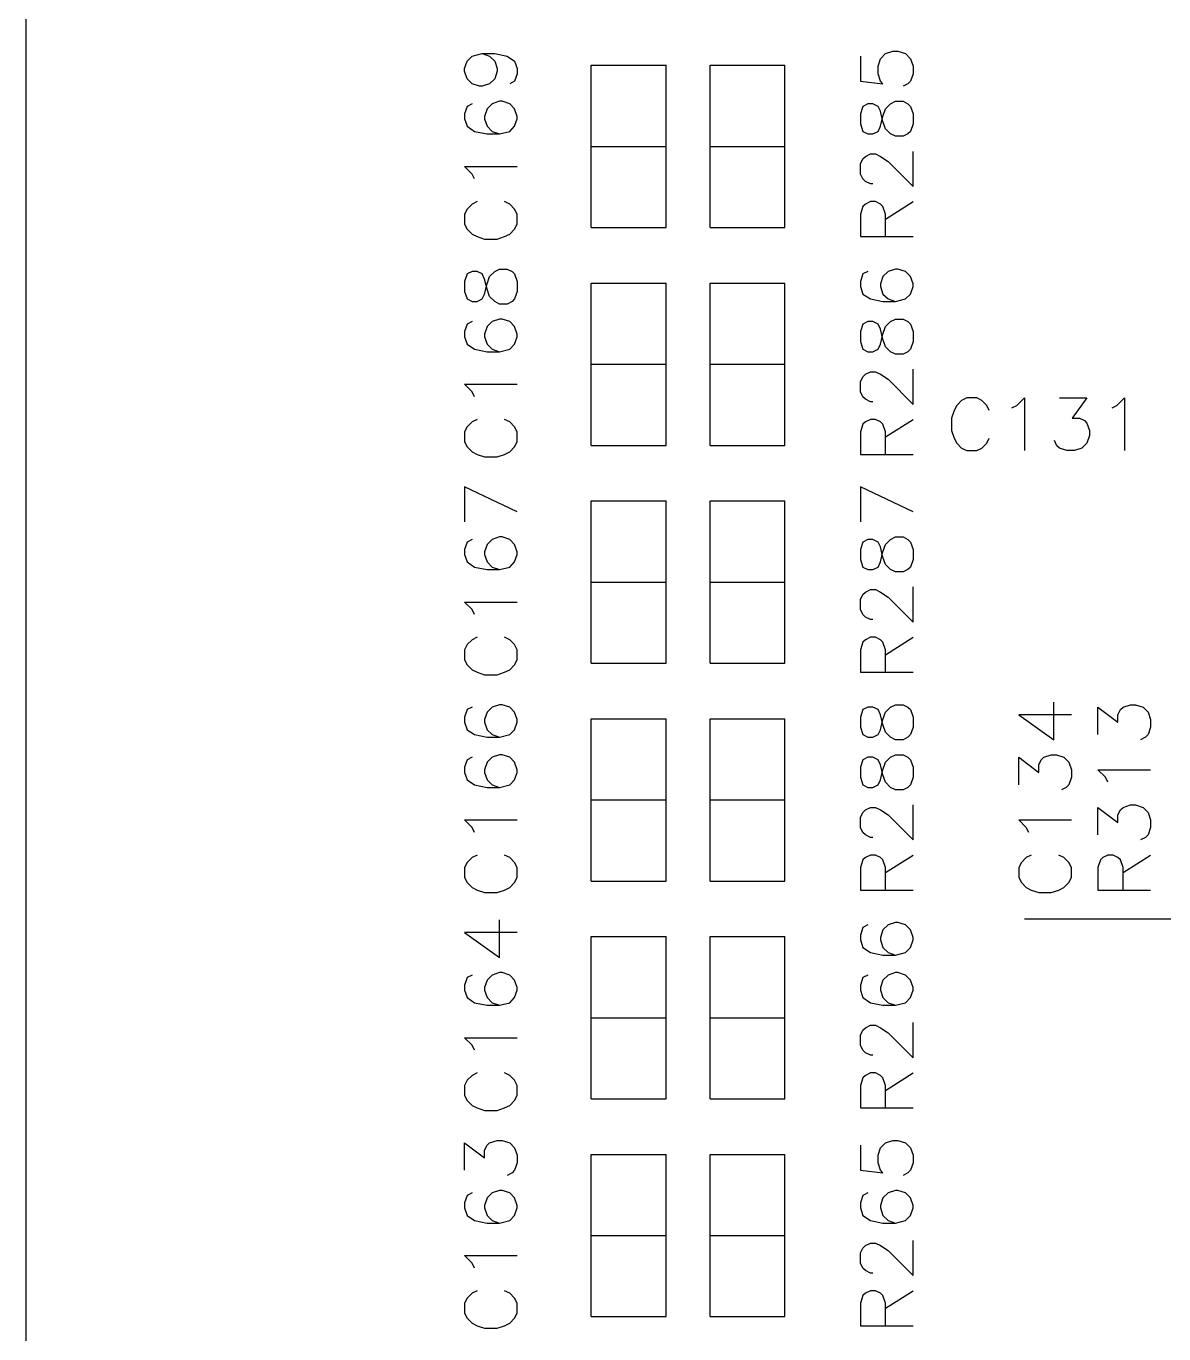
# Model space of a CAD drawing. Extents: x 295 to 953, y 10 to 290.
# Drawn here: x 522.48 to 562.63, y 102.27 to 148.4 of the extents above; entities that cross this region are included whole.
import ezdxf

# ---------------------------------------------------------------- set-up
doc = ezdxf.new("R2010")
doc.units = 0
doc.header["$LTSCALE"] = 5
doc.header["$MEASUREMENT"] = 0
doc.layers.add('DV-DPO-A6_BSK', color=2, linetype='CONTINUOUS')

msp = doc.modelspace()

# ---------------------------------------------------------------- linework, layer by layer
at = {"layer": 'DV-DPO-A6_BSK', "color": 7}
for p, q in [((522.478, 75.599), (522.478, 271.397)), ((537.951, 146.902), (538.04, 147.165)), ((538.04, 147.165), (538.213, 147.344)), ((538.213, 147.344), (538.571, 147.433)), ((538.571, 147.433), (538.834, 147.344)), ((538.571, 147.433), (539.012, 147.433)), ((538.834, 147.344), (539.012, 147.165)), ((539.012, 147.433), (539.454, 147.344)), ((539.012, 147.165), (539.096, 146.902)), ((539.454, 147.344), (539.717, 147.165)), ((539.717, 147.165), (539.806, 146.902)), ((551.921, 147.344), (551.921, 146.461)), ((552.541, 146.992), (552.625, 147.254)), ((552.625, 147.254), (552.804, 147.433)), ((552.804, 147.433), (553.066, 147.517)), ((553.066, 147.517), (553.245, 147.517)), ((553.245, 147.517), (553.513, 147.433)), ((553.513, 147.433), (553.687, 147.254)), ((553.687, 147.254), (553.776, 146.992)), ((537.951, 146.813), (537.951, 146.902)), ((538.04, 146.545), (537.951, 146.813)), ((539.096, 146.813), (539.012, 146.545)), ((539.096, 146.902), (539.096, 146.813)), ((539.806, 146.723), (539.717, 146.461)), ((539.806, 146.902), (539.806, 146.723)), ((542.421, 141.298), (542.421, 147.02)), ((542.421, 147.02), (545.064, 147.02)), ((545.064, 141.298), (545.064, 147.02)), ((546.612, 141.298), (546.612, 147.02)), ((546.612, 147.02), (549.255, 147.02)), ((549.255, 141.298), (549.255, 147.02)), ((552.541, 146.723), (552.541, 146.992)), ((552.625, 146.461), (552.541, 146.723)), ((553.776, 146.723), (553.687, 146.461)), ((553.776, 146.992), (553.776, 146.723)), ((538.213, 146.371), (538.04, 146.545)), ((538.482, 146.282), (538.213, 146.371)), ((538.571, 146.282), (538.482, 146.282)), ((538.834, 146.371), (538.571, 146.282)), ((539.012, 146.545), (538.834, 146.371)), ((539.717, 146.461), (539.543, 146.371)), ((551.921, 146.461), (552.714, 146.371)), ((552.714, 146.371), (552.625, 146.461)), ((553.597, 146.371), (553.424, 146.282)), ((553.687, 146.461), (553.597, 146.371)), ((538.04, 145.572), (537.951, 145.31)), ((537.951, 145.31), (537.951, 145.131)), ((538.213, 145.662), (538.04, 145.572)), ((538.744, 145.489), (538.655, 145.22)), ((538.923, 145.662), (538.744, 145.489)), ((539.186, 145.751), (538.923, 145.662)), ((539.275, 145.751), (539.186, 145.751)), ((539.543, 145.662), (539.275, 145.751)), ((539.717, 145.489), (539.543, 145.662)), ((539.806, 145.22), (539.717, 145.489)), ((552.01, 145.572), (551.921, 145.31)), ((551.921, 145.31), (551.921, 144.958)), ((552.183, 145.662), (552.01, 145.572)), ((552.362, 145.662), (552.183, 145.662)), ((552.541, 145.572), (552.362, 145.662)), ((552.625, 145.399), (552.541, 145.572)), ((552.714, 145.042), (552.625, 145.399)), ((552.714, 145.22), (552.804, 145.489)), ((552.804, 145.489), (552.982, 145.662)), ((552.982, 145.662), (553.156, 145.751)), ((553.156, 145.751), (553.424, 145.751)), ((553.424, 145.751), (553.597, 145.662)), ((553.597, 145.662), (553.687, 145.572)), ((553.687, 145.572), (553.776, 145.31)), ((553.776, 145.31), (553.776, 144.958)), ((537.951, 145.131), (538.04, 144.868)), ((538.04, 144.868), (538.303, 144.689)), ((538.655, 145.22), (538.655, 145.131)), ((538.655, 145.131), (538.744, 144.868)), ((538.744, 144.868), (538.923, 144.689)), ((539.543, 144.689), (539.717, 144.868)), ((539.717, 144.868), (539.806, 145.131)), ((539.806, 145.131), (539.806, 145.22)), ((551.921, 144.958), (552.01, 144.689)), ((552.541, 144.689), (552.625, 144.868)), ((552.625, 144.868), (552.714, 145.22)), ((552.804, 144.779), (552.714, 145.042)), ((553.776, 144.958), (553.687, 144.689)), ((538.303, 144.689), (538.744, 144.6)), ((538.744, 144.6), (539.186, 144.6)), ((538.923, 144.689), (539.186, 144.6)), ((539.186, 144.6), (539.543, 144.689)), ((552.01, 144.689), (552.183, 144.6)), ((552.183, 144.6), (552.362, 144.6)), ((552.362, 144.6), (552.541, 144.689)), ((552.982, 144.6), (552.804, 144.779)), ((553.156, 144.516), (552.982, 144.6)), ((553.424, 144.516), (553.156, 144.516)), ((553.597, 144.6), (553.424, 144.516)), ((553.687, 144.689), (553.597, 144.6)), ((542.421, 144.159), (545.064, 144.159)), ((546.612, 144.159), (549.255, 144.159)), ((553.776, 142.745), (553.776, 143.985)), ((551.921, 143.544), (552.01, 143.717)), ((551.921, 143.186), (551.921, 143.544)), ((552.01, 143.717), (552.094, 143.807)), ((552.094, 143.807), (552.273, 143.896)), ((552.273, 143.896), (552.452, 143.896)), ((552.452, 143.896), (552.625, 143.807)), ((552.625, 143.807), (552.893, 143.628)), ((552.893, 143.628), (553.776, 142.745)), ((538.213, 143.186), (537.951, 143.455)), ((537.951, 143.455), (539.806, 143.455)), ((538.303, 143.013), (538.213, 143.186)), ((552.01, 143.013), (551.921, 143.186)), ((552.094, 142.924), (552.01, 143.013)), ((552.273, 142.834), (552.094, 142.924)), ((552.362, 142.834), (552.273, 142.834)), ((538.213, 142.125), (538.04, 141.951)), ((538.392, 142.214), (538.213, 142.125)), ((539.543, 142.125), (539.364, 142.214)), ((539.717, 141.951), (539.543, 142.125)), ((552.094, 142.125), (552.01, 142.041)), ((552.273, 142.214), (552.094, 142.125)), ((552.452, 142.214), (552.273, 142.214)), ((552.625, 142.125), (552.452, 142.214)), ((552.714, 142.041), (552.625, 142.125)), ((552.804, 141.594), (553.776, 142.214)), ((538.04, 141.951), (537.951, 141.773)), ((537.951, 141.773), (537.951, 141.42)), ((539.806, 141.773), (539.717, 141.951)), ((539.806, 141.42), (539.806, 141.773)), ((552.01, 142.041), (551.921, 141.773)), ((551.921, 141.773), (551.921, 140.979)), ((552.804, 141.773), (552.714, 142.041)), ((552.804, 140.979), (552.804, 141.773)), ((537.951, 141.42), (538.04, 141.242)), ((538.04, 141.242), (538.213, 141.068)), ((539.543, 141.068), (539.717, 141.242)), ((539.717, 141.242), (539.806, 141.42)), ((542.421, 141.298), (545.064, 141.298)), ((546.612, 141.298), (549.255, 141.298)), ((538.213, 141.068), (538.392, 140.979)), ((538.392, 140.979), (538.655, 140.89)), ((538.655, 140.89), (539.096, 140.89)), ((539.096, 140.89), (539.364, 140.979)), ((539.364, 140.979), (539.543, 141.068)), ((551.921, 140.979), (553.776, 140.979)), ((539.012, 139.75), (539.186, 139.833)), ((539.186, 139.833), (539.454, 139.833)), ((539.454, 139.833), (539.627, 139.75)), ((553.156, 139.833), (552.893, 139.75)), ((553.245, 139.833), (553.156, 139.833)), ((553.513, 139.75), (553.245, 139.833)), ((538.04, 139.66), (537.951, 139.392)), ((537.951, 139.392), (537.951, 139.04)), ((538.213, 139.75), (538.04, 139.66)), ((538.392, 139.75), (538.213, 139.75)), ((538.571, 139.66), (538.392, 139.75)), ((538.655, 139.481), (538.571, 139.66)), ((538.744, 139.129), (538.655, 139.481)), ((538.655, 138.951), (538.744, 139.308)), ((538.744, 139.308), (538.834, 139.571)), ((538.834, 139.571), (539.012, 139.75)), ((539.627, 139.75), (539.717, 139.66)), ((539.717, 139.66), (539.806, 139.392)), ((539.806, 139.392), (539.806, 139.04)), ((542.421, 133.614), (542.421, 139.336)), ((542.421, 139.336), (545.064, 139.336)), ((545.064, 133.614), (545.064, 139.336)), ((546.612, 133.614), (546.612, 139.336)), ((546.612, 139.336), (549.255, 139.336)), ((549.255, 133.614), (549.255, 139.336)), ((552.01, 139.66), (551.921, 139.392)), ((551.921, 139.392), (551.921, 139.219)), ((552.183, 139.75), (552.01, 139.66)), ((552.714, 139.571), (552.625, 139.308)), ((552.625, 139.308), (552.625, 139.219)), ((552.893, 139.75), (552.714, 139.571)), ((553.687, 139.571), (553.513, 139.75)), ((553.776, 139.308), (553.687, 139.571)), ((553.776, 139.219), (553.776, 139.308)), ((537.951, 139.04), (538.04, 138.777)), ((538.571, 138.777), (538.655, 138.951)), ((538.834, 138.861), (538.744, 139.129)), ((539.012, 138.688), (538.834, 138.861)), ((539.806, 139.04), (539.717, 138.777)), ((551.921, 139.219), (552.01, 138.951)), ((552.01, 138.951), (552.273, 138.777)), ((552.625, 139.219), (552.714, 138.951)), ((552.714, 138.951), (552.893, 138.777)), ((553.513, 138.777), (553.687, 138.951)), ((553.687, 138.951), (553.776, 139.219)), ((538.04, 138.777), (538.213, 138.688)), ((538.213, 138.688), (538.392, 138.688)), ((538.392, 138.688), (538.571, 138.777)), ((539.186, 138.599), (539.012, 138.688)), ((539.454, 138.599), (539.186, 138.599)), ((539.627, 138.688), (539.454, 138.599)), ((539.717, 138.777), (539.627, 138.688)), ((552.273, 138.777), (552.714, 138.688)), ((552.714, 138.688), (553.156, 138.688)), ((552.893, 138.777), (553.156, 138.688)), ((553.156, 138.688), (553.513, 138.777)), ((538.213, 137.978), (538.04, 137.889)), ((538.923, 137.978), (538.744, 137.805)), ((539.186, 138.068), (538.923, 137.978)), ((539.275, 138.068), (539.186, 138.068)), ((539.543, 137.978), (539.275, 138.068)), ((539.717, 137.805), (539.543, 137.978)), ((552.183, 137.978), (552.01, 137.889)), ((552.362, 137.978), (552.183, 137.978)), ((552.541, 137.889), (552.362, 137.978)), ((552.804, 137.805), (552.982, 137.978)), ((552.982, 137.978), (553.156, 138.068)), ((553.156, 138.068), (553.424, 138.068)), ((553.424, 138.068), (553.597, 137.978)), ((553.597, 137.978), (553.687, 137.889)), ((538.04, 137.889), (537.951, 137.626)), ((537.951, 137.626), (537.951, 137.447)), ((538.744, 137.805), (538.655, 137.537)), ((538.655, 137.537), (538.655, 137.447)), ((539.806, 137.537), (539.717, 137.805)), ((539.806, 137.447), (539.806, 137.537)), ((552.01, 137.889), (551.921, 137.626)), ((551.921, 137.626), (551.921, 137.274)), ((552.625, 137.716), (552.541, 137.889)), ((552.714, 137.358), (552.625, 137.716)), ((552.625, 137.185), (552.714, 137.537)), ((552.714, 137.537), (552.804, 137.805)), ((553.687, 137.889), (553.776, 137.626)), ((553.776, 137.626), (553.776, 137.274)), ((537.951, 137.447), (538.04, 137.185)), ((538.04, 137.185), (538.303, 137.006)), ((538.303, 137.006), (538.744, 136.917)), ((538.655, 137.447), (538.744, 137.185)), ((538.744, 137.185), (538.923, 137.006)), ((538.923, 137.006), (539.186, 136.917)), ((539.186, 136.917), (539.543, 137.006)), ((539.543, 137.006), (539.717, 137.185)), ((539.717, 137.185), (539.806, 137.447)), ((551.921, 137.274), (552.01, 137.006)), ((552.01, 137.006), (552.183, 136.917)), ((552.362, 136.917), (552.541, 137.006)), ((552.541, 137.006), (552.625, 137.185)), ((552.804, 137.095), (552.714, 137.358)), ((552.982, 136.917), (552.804, 137.095)), ((553.687, 137.006), (553.597, 136.917)), ((553.776, 137.274), (553.687, 137.006)), ((538.744, 136.917), (539.186, 136.917)), ((552.183, 136.917), (552.362, 136.917)), ((553.156, 136.833), (552.982, 136.917)), ((553.424, 136.833), (553.156, 136.833)), ((553.597, 136.917), (553.424, 136.833)), ((542.421, 136.475), (545.064, 136.475)), ((546.612, 136.475), (549.255, 136.475)), ((552.01, 136.034), (552.094, 136.123)), ((552.094, 136.123), (552.273, 136.212)), ((552.273, 136.212), (552.452, 136.212)), ((552.452, 136.212), (552.625, 136.123)), ((552.625, 136.123), (552.893, 135.944)), ((553.776, 135.061), (553.776, 136.302)), ((538.213, 135.503), (537.951, 135.771)), ((537.951, 135.771), (539.806, 135.771)), ((551.921, 135.86), (552.01, 136.034)), ((551.921, 135.503), (551.921, 135.86)), ((552.893, 135.944), (553.776, 135.061)), ((538.303, 135.33), (538.213, 135.503)), ((552.01, 135.33), (551.921, 135.503)), ((552.094, 135.24), (552.01, 135.33)), ((552.273, 135.151), (552.094, 135.24)), ((555.491, 135.195), (555.318, 135.022)), ((555.67, 135.285), (555.491, 135.195)), ((556.022, 135.285), (555.67, 135.285)), ((556.201, 135.195), (556.022, 135.285)), ((556.38, 135.022), (556.201, 135.195)), ((557.436, 135.022), (557.704, 135.285)), ((557.704, 135.285), (557.704, 133.43)), ((558.939, 135.285), (559.912, 135.285)), ((559.912, 135.285), (559.386, 134.575)), ((560.973, 135.022), (561.242, 135.285)), ((561.242, 135.285), (561.242, 133.43)), ((552.362, 135.151), (552.273, 135.151)), ((555.229, 134.843), (555.139, 134.575)), ((555.318, 135.022), (555.229, 134.843)), ((556.464, 134.843), (556.38, 135.022)), ((557.263, 134.933), (557.436, 135.022)), ((560.8, 134.933), (560.973, 135.022)), ((538.04, 134.268), (537.951, 134.089)), ((538.213, 134.441), (538.04, 134.268)), ((538.392, 134.53), (538.213, 134.441)), ((539.543, 134.441), (539.364, 134.53)), ((539.717, 134.268), (539.543, 134.441)), ((539.806, 134.089), (539.717, 134.268)), ((552.01, 134.357), (551.921, 134.089)), ((552.094, 134.441), (552.01, 134.357)), ((552.273, 134.53), (552.094, 134.441)), ((552.452, 134.53), (552.273, 134.53)), ((552.625, 134.441), (552.452, 134.53)), ((552.714, 134.357), (552.625, 134.441)), ((552.804, 134.089), (552.714, 134.357)), ((552.804, 133.91), (553.776, 134.53)), ((555.139, 134.575), (555.139, 134.134)), ((559.386, 134.575), (559.649, 134.575)), ((559.649, 134.575), (559.828, 134.491)), ((559.828, 134.491), (559.912, 134.402)), ((559.912, 134.402), (560.001, 134.134)), ((537.951, 134.089), (537.951, 133.737)), ((539.806, 133.737), (539.806, 134.089)), ((551.921, 134.089), (551.921, 133.296)), ((552.804, 133.296), (552.804, 134.089)), ((555.139, 134.134), (555.229, 133.871)), ((555.229, 133.871), (555.318, 133.692)), ((556.38, 133.692), (556.464, 133.871)), ((558.855, 133.603), (558.766, 133.782)), ((560.001, 133.96), (559.912, 133.692)), ((560.001, 134.134), (560.001, 133.96)), ((537.951, 133.737), (538.04, 133.558)), ((538.04, 133.558), (538.213, 133.385)), ((538.213, 133.385), (538.392, 133.296)), ((539.364, 133.296), (539.543, 133.385)), ((539.543, 133.385), (539.717, 133.558)), ((539.717, 133.558), (539.806, 133.737)), ((542.421, 133.614), (545.064, 133.614)), ((546.612, 133.614), (549.255, 133.614)), ((555.318, 133.692), (555.491, 133.519)), ((555.491, 133.519), (555.67, 133.43)), ((555.67, 133.43), (556.022, 133.43)), ((556.022, 133.43), (556.201, 133.519)), ((556.201, 133.519), (556.38, 133.692)), ((558.939, 133.519), (558.855, 133.603)), ((559.207, 133.43), (558.939, 133.519)), ((559.47, 133.43), (559.207, 133.43)), ((559.738, 133.519), (559.47, 133.43)), ((559.912, 133.692), (559.738, 133.519)), ((538.392, 133.296), (538.655, 133.206)), ((538.655, 133.206), (539.096, 133.206)), ((539.096, 133.206), (539.364, 133.296)), ((551.921, 133.296), (553.776, 133.296)), ((539.806, 131.267), (537.951, 132.15)), ((537.951, 132.15), (537.951, 130.915)), ((553.776, 131.267), (551.921, 132.15)), ((551.921, 132.15), (551.921, 130.915)), ((542.421, 125.931), (542.421, 131.653)), ((542.421, 131.653), (545.064, 131.653)), ((545.064, 125.931), (545.064, 131.653)), ((546.612, 125.931), (546.612, 131.653)), ((546.612, 131.653), (549.255, 131.653)), ((549.255, 125.931), (549.255, 131.653)), ((538.04, 130.205), (537.951, 129.943)), ((538.213, 130.295), (538.04, 130.205)), ((538.744, 130.122), (538.655, 129.853)), ((538.923, 130.295), (538.744, 130.122)), ((539.186, 130.384), (538.923, 130.295)), ((539.275, 130.384), (539.186, 130.384)), ((539.543, 130.295), (539.275, 130.384)), ((539.717, 130.122), (539.543, 130.295)), ((539.806, 129.853), (539.717, 130.122)), ((552.01, 130.205), (551.921, 129.943)), ((552.183, 130.295), (552.01, 130.205)), ((552.362, 130.295), (552.183, 130.295)), ((552.541, 130.205), (552.362, 130.295)), ((552.625, 130.032), (552.541, 130.205)), ((552.714, 129.853), (552.804, 130.122)), ((552.804, 130.122), (552.982, 130.295)), ((552.982, 130.295), (553.156, 130.384)), ((553.156, 130.384), (553.424, 130.384)), ((553.424, 130.384), (553.597, 130.295)), ((553.597, 130.295), (553.687, 130.205)), ((553.687, 130.205), (553.776, 129.943)), ((537.951, 129.943), (537.951, 129.764)), ((537.951, 129.764), (538.04, 129.501)), ((538.655, 129.853), (538.655, 129.764)), ((538.655, 129.764), (538.744, 129.501)), ((539.717, 129.501), (539.806, 129.764)), ((539.806, 129.764), (539.806, 129.853)), ((551.921, 129.943), (551.921, 129.591)), ((552.714, 129.675), (552.625, 130.032)), ((552.625, 129.501), (552.714, 129.853)), ((552.804, 129.412), (552.714, 129.675)), ((553.776, 129.943), (553.776, 129.591)), ((538.04, 129.501), (538.303, 129.322)), ((538.303, 129.322), (538.744, 129.233)), ((538.744, 129.501), (538.923, 129.322)), ((538.744, 129.233), (539.186, 129.233)), ((538.923, 129.322), (539.186, 129.233)), ((539.186, 129.233), (539.543, 129.322)), ((539.543, 129.322), (539.717, 129.501)), ((551.921, 129.591), (552.01, 129.322)), ((552.01, 129.322), (552.183, 129.233)), ((552.183, 129.233), (552.362, 129.233)), ((552.362, 129.233), (552.541, 129.322)), ((552.541, 129.322), (552.625, 129.501)), ((552.982, 129.233), (552.804, 129.412)), ((553.156, 129.149), (552.982, 129.233)), ((553.597, 129.233), (553.424, 129.149)), ((553.687, 129.322), (553.597, 129.233)), ((553.776, 129.591), (553.687, 129.322)), ((542.421, 128.792), (545.064, 128.792)), ((546.612, 128.792), (549.255, 128.792)), ((553.424, 129.149), (553.156, 129.149)), ((551.921, 128.177), (552.01, 128.35)), ((552.01, 128.35), (552.094, 128.44)), ((552.094, 128.44), (552.273, 128.529)), ((552.273, 128.529), (552.452, 128.529)), ((552.452, 128.529), (552.625, 128.44)), ((552.625, 128.44), (552.893, 128.261)), ((552.893, 128.261), (553.776, 127.378)), ((553.776, 127.378), (553.776, 128.618)), ((538.213, 127.819), (537.951, 128.088)), ((537.951, 128.088), (539.806, 128.088)), ((538.303, 127.646), (538.213, 127.819)), ((551.921, 127.819), (551.921, 128.177)), ((552.01, 127.646), (551.921, 127.819)), ((552.094, 127.557), (552.01, 127.646)), ((552.273, 127.467), (552.094, 127.557)), ((552.362, 127.467), (552.273, 127.467)), ((538.04, 126.584), (537.951, 126.406)), ((537.951, 126.406), (537.951, 126.053)), ((538.213, 126.758), (538.04, 126.584)), ((538.392, 126.847), (538.213, 126.758)), ((539.543, 126.758), (539.364, 126.847)), ((539.717, 126.584), (539.543, 126.758)), ((539.806, 126.406), (539.717, 126.584)), ((539.806, 126.053), (539.806, 126.406)), ((552.01, 126.674), (551.921, 126.406)), ((551.921, 126.406), (551.921, 125.612)), ((552.094, 126.758), (552.01, 126.674)), ((552.273, 126.847), (552.094, 126.758)), ((552.452, 126.847), (552.273, 126.847)), ((552.625, 126.758), (552.452, 126.847)), ((552.714, 126.674), (552.625, 126.758)), ((552.804, 126.406), (552.714, 126.674)), ((552.804, 126.227), (553.776, 126.847)), ((552.804, 125.612), (552.804, 126.406)), ((537.951, 126.053), (538.04, 125.875)), ((539.717, 125.875), (539.806, 126.053)), ((542.421, 125.931), (545.064, 125.931)), ((546.612, 125.931), (549.255, 125.931)), ((538.04, 125.875), (538.213, 125.701)), ((538.213, 125.701), (538.392, 125.612)), ((538.392, 125.612), (538.655, 125.523)), ((538.655, 125.523), (539.096, 125.523)), ((539.096, 125.523), (539.364, 125.612)), ((539.364, 125.612), (539.543, 125.701)), ((539.543, 125.701), (539.717, 125.875)), ((551.921, 125.612), (553.776, 125.612)), ((558.744, 123.232), (558.744, 124.556)), ((538.04, 124.293), (537.951, 124.025)), ((538.213, 124.383), (538.04, 124.293)), ((538.744, 124.204), (538.655, 123.941)), ((538.923, 124.383), (538.744, 124.204)), ((539.186, 124.466), (538.923, 124.383)), ((539.275, 124.466), (539.186, 124.466)), ((539.543, 124.383), (539.275, 124.466)), ((539.717, 124.204), (539.543, 124.383)), ((539.806, 123.941), (539.717, 124.204)), ((552.01, 124.293), (551.921, 124.025)), ((552.183, 124.383), (552.01, 124.293)), ((552.362, 124.383), (552.183, 124.383)), ((552.541, 124.293), (552.362, 124.383)), ((552.625, 124.114), (552.541, 124.293)), ((552.714, 123.762), (552.625, 124.114)), ((552.714, 123.941), (552.804, 124.204)), ((552.804, 124.204), (552.982, 124.383)), ((552.982, 124.383), (553.156, 124.466)), ((553.156, 124.466), (553.424, 124.466)), ((553.424, 124.466), (553.597, 124.383)), ((553.597, 124.383), (553.687, 124.293)), ((553.687, 124.293), (553.776, 124.025)), ((559.364, 124.114), (557.509, 124.114)), ((557.509, 124.114), (558.744, 123.232)), ((560.303, 123.41), (560.303, 124.383)), ((560.303, 124.383), (561.007, 123.852)), ((561.007, 124.114), (561.096, 124.293)), ((561.007, 123.852), (561.007, 124.114)), ((561.096, 124.293), (561.186, 124.383)), ((561.186, 124.383), (561.448, 124.466)), ((561.448, 124.466), (561.627, 124.466)), ((561.627, 124.466), (561.895, 124.383)), ((561.895, 124.383), (562.069, 124.204)), ((562.069, 124.204), (562.158, 123.941)), ((537.951, 124.025), (537.951, 123.852)), ((537.951, 123.852), (538.04, 123.584)), ((538.655, 123.941), (538.655, 123.852)), ((538.655, 123.852), (538.744, 123.584)), ((539.717, 123.584), (539.806, 123.852)), ((539.806, 123.852), (539.806, 123.941)), ((542.421, 118.247), (542.421, 123.969)), ((542.421, 123.969), (545.064, 123.969)), ((545.064, 118.247), (545.064, 123.969)), ((546.612, 118.247), (546.612, 123.969)), ((546.612, 123.969), (549.255, 123.969)), ((549.255, 118.247), (549.255, 123.969)), ((551.921, 124.025), (551.921, 123.673)), ((551.921, 123.673), (552.01, 123.41)), ((552.625, 123.584), (552.714, 123.941)), ((552.804, 123.494), (552.714, 123.762)), ((553.776, 123.673), (553.687, 123.41)), ((553.776, 124.025), (553.776, 123.673)), ((562.158, 123.673), (562.069, 123.41)), ((562.158, 123.941), (562.158, 123.673)), ((538.04, 123.584), (538.303, 123.41)), ((538.303, 123.41), (538.744, 123.321)), ((538.744, 123.584), (538.923, 123.41)), ((538.744, 123.321), (539.186, 123.321)), ((538.923, 123.41), (539.186, 123.321)), ((539.186, 123.321), (539.543, 123.41)), ((539.543, 123.41), (539.717, 123.584)), ((552.01, 123.41), (552.183, 123.321)), ((552.183, 123.321), (552.362, 123.321)), ((552.362, 123.321), (552.541, 123.41)), ((552.541, 123.41), (552.625, 123.584)), ((552.982, 123.321), (552.804, 123.494)), ((553.156, 123.232), (552.982, 123.321)), ((553.424, 123.232), (553.156, 123.232)), ((553.597, 123.321), (553.424, 123.232)), ((553.687, 123.41), (553.597, 123.321)), ((561.979, 123.321), (561.806, 123.232)), ((562.069, 123.41), (561.979, 123.321)), ((539.186, 122.701), (538.923, 122.611)), ((539.275, 122.701), (539.186, 122.701)), ((539.543, 122.611), (539.275, 122.701)), ((552.982, 122.611), (553.156, 122.701)), ((553.156, 122.701), (553.424, 122.701)), ((553.424, 122.701), (553.597, 122.611)), ((558.392, 122.611), (558.654, 122.701)), ((558.654, 122.701), (558.833, 122.701)), ((558.833, 122.701), (559.101, 122.611)), ((538.04, 122.522), (537.951, 122.259)), ((537.951, 122.259), (537.951, 122.08)), ((538.213, 122.611), (538.04, 122.522)), ((538.744, 122.438), (538.655, 122.17)), ((538.923, 122.611), (538.744, 122.438)), ((539.717, 122.438), (539.543, 122.611)), ((539.806, 122.17), (539.717, 122.438)), ((552.01, 122.522), (551.921, 122.259)), ((551.921, 122.259), (551.921, 121.907)), ((552.183, 122.611), (552.01, 122.522)), ((552.362, 122.611), (552.183, 122.611)), ((552.541, 122.522), (552.362, 122.611)), ((552.625, 122.349), (552.541, 122.522)), ((552.714, 121.991), (552.625, 122.349)), ((552.714, 122.17), (552.804, 122.438)), ((552.804, 122.438), (552.982, 122.611)), ((553.597, 122.611), (553.687, 122.522)), ((553.687, 122.522), (553.776, 122.259)), ((553.776, 122.259), (553.776, 121.907)), ((557.509, 121.639), (557.509, 122.611)), ((557.509, 122.611), (558.213, 122.08)), ((558.213, 122.349), (558.302, 122.522)), ((558.213, 122.08), (558.213, 122.349)), ((558.302, 122.522), (558.392, 122.611)), ((559.101, 122.611), (559.275, 122.438)), ((559.275, 122.438), (559.364, 122.17)), ((537.951, 122.08), (538.04, 121.818)), ((538.04, 121.818), (538.303, 121.639)), ((538.655, 122.17), (538.655, 122.08)), ((538.655, 122.08), (538.744, 121.818)), ((538.744, 121.818), (538.923, 121.639)), ((539.543, 121.639), (539.717, 121.818)), ((539.717, 121.818), (539.806, 122.08)), ((539.806, 122.08), (539.806, 122.17)), ((551.921, 121.907), (552.01, 121.639)), ((552.541, 121.639), (552.625, 121.818)), ((552.625, 121.818), (552.714, 122.17)), ((552.804, 121.728), (552.714, 121.991)), ((553.776, 121.907), (553.687, 121.639)), ((559.364, 121.907), (559.275, 121.639)), ((559.364, 122.17), (559.364, 121.907)), ((560.565, 121.907), (560.303, 122.17)), ((560.303, 122.17), (562.158, 122.17)), ((560.655, 121.728), (560.565, 121.907)), ((538.303, 121.639), (538.744, 121.55)), ((538.744, 121.55), (539.186, 121.55)), ((538.923, 121.639), (539.186, 121.55)), ((539.186, 121.55), (539.543, 121.639)), ((552.01, 121.639), (552.183, 121.55)), ((552.183, 121.55), (552.362, 121.55)), ((552.362, 121.55), (552.541, 121.639)), ((552.982, 121.55), (552.804, 121.728)), ((553.156, 121.466), (552.982, 121.55)), ((553.424, 121.466), (553.156, 121.466)), ((553.597, 121.55), (553.424, 121.466)), ((553.687, 121.639), (553.597, 121.55)), ((559.185, 121.55), (559.012, 121.466)), ((559.275, 121.639), (559.185, 121.55)), ((542.421, 121.108), (545.064, 121.108)), ((546.612, 121.108), (549.255, 121.108)), ((553.776, 119.694), (553.776, 120.935)), ((561.186, 120.845), (561.448, 120.935)), ((561.448, 120.935), (561.627, 120.935)), ((561.627, 120.935), (561.895, 120.845)), ((538.213, 120.136), (537.951, 120.404)), ((537.951, 120.404), (539.806, 120.404)), ((551.921, 120.493), (552.01, 120.667)), ((551.921, 120.136), (551.921, 120.493)), ((552.01, 120.667), (552.094, 120.756)), ((552.094, 120.756), (552.273, 120.845)), ((552.273, 120.845), (552.452, 120.845)), ((552.452, 120.845), (552.625, 120.756)), ((552.625, 120.756), (552.893, 120.577)), ((552.893, 120.577), (553.776, 119.694)), ((557.771, 120.136), (557.509, 120.404)), ((557.509, 120.404), (559.364, 120.404)), ((560.303, 119.873), (560.303, 120.845)), ((560.303, 120.845), (561.007, 120.315)), ((561.007, 120.577), (561.096, 120.756)), ((561.007, 120.315), (561.007, 120.577)), ((561.096, 120.756), (561.186, 120.845)), ((561.895, 120.845), (562.069, 120.667)), ((562.069, 120.667), (562.158, 120.404)), ((562.158, 120.404), (562.158, 120.136)), ((538.303, 119.963), (538.213, 120.136)), ((552.01, 119.963), (551.921, 120.136)), ((552.094, 119.873), (552.01, 119.963)), ((557.861, 119.963), (557.771, 120.136)), ((562.158, 120.136), (562.069, 119.873)), ((552.273, 119.784), (552.094, 119.873)), ((552.362, 119.784), (552.273, 119.784)), ((561.979, 119.784), (561.806, 119.694)), ((562.069, 119.873), (561.979, 119.784)), ((538.213, 119.074), (538.04, 118.901)), ((538.392, 119.163), (538.213, 119.074)), ((539.543, 119.074), (539.364, 119.163)), ((539.717, 118.901), (539.543, 119.074)), ((552.094, 119.074), (552.01, 118.99)), ((552.273, 119.163), (552.094, 119.074)), ((552.452, 119.163), (552.273, 119.163)), ((552.625, 119.074), (552.452, 119.163)), ((552.714, 118.99), (552.625, 119.074)), ((552.804, 118.543), (553.776, 119.163)), ((557.771, 119.074), (557.598, 118.901)), ((557.95, 119.163), (557.771, 119.074)), ((559.101, 119.074), (558.922, 119.163)), ((559.275, 118.901), (559.101, 119.074)), ((560.476, 119.074), (560.392, 118.99)), ((560.655, 119.163), (560.476, 119.074)), ((560.834, 119.163), (560.655, 119.163)), ((561.007, 119.074), (560.834, 119.163)), ((561.096, 118.99), (561.007, 119.074)), ((561.186, 118.543), (562.158, 119.163)), ((538.04, 118.901), (537.951, 118.722)), ((537.951, 118.722), (537.951, 118.37)), ((539.806, 118.722), (539.717, 118.901)), ((539.806, 118.37), (539.806, 118.722)), ((552.01, 118.99), (551.921, 118.722)), ((551.921, 118.722), (551.921, 117.929)), ((552.804, 118.722), (552.714, 118.99)), ((552.804, 117.929), (552.804, 118.722)), ((557.598, 118.901), (557.509, 118.722)), ((557.509, 118.722), (557.509, 118.37)), ((559.364, 118.722), (559.275, 118.901)), ((559.364, 118.37), (559.364, 118.722)), ((560.392, 118.99), (560.303, 118.722)), ((560.303, 118.722), (560.303, 117.929)), ((561.186, 118.722), (561.096, 118.99)), ((561.186, 117.929), (561.186, 118.722)), ((537.951, 118.37), (538.04, 118.191)), ((538.04, 118.191), (538.213, 118.018)), ((539.543, 118.018), (539.717, 118.191)), ((539.717, 118.191), (539.806, 118.37)), ((542.421, 118.247), (545.064, 118.247)), ((546.612, 118.247), (549.255, 118.247)), ((557.509, 118.37), (557.598, 118.191)), ((557.598, 118.191), (557.771, 118.018)), ((559.101, 118.018), (559.275, 118.191)), ((559.275, 118.191), (559.364, 118.37)), ((538.213, 118.018), (538.392, 117.929)), ((538.392, 117.929), (538.655, 117.839)), ((538.655, 117.839), (539.096, 117.839)), ((539.096, 117.839), (539.364, 117.929)), ((539.364, 117.929), (539.543, 118.018)), ((551.921, 117.929), (553.776, 117.929)), ((557.771, 118.018), (557.95, 117.929)), ((557.95, 117.929), (558.213, 117.839)), ((558.213, 117.839), (558.654, 117.839)), ((558.654, 117.839), (558.922, 117.929)), ((558.922, 117.929), (559.101, 118.018)), ((560.303, 117.929), (562.158, 117.929)), ((539.186, 115.548), (539.186, 116.872)), ((553.156, 116.783), (552.893, 116.699)), ((553.245, 116.783), (553.156, 116.783)), ((553.513, 116.699), (553.245, 116.783)), ((557.71, 116.917), (604.509, 116.917)), ((539.806, 116.431), (537.951, 116.431)), ((537.951, 116.431), (539.186, 115.548)), ((542.421, 110.564), (542.421, 116.286)), ((542.421, 116.286), (545.064, 116.286)), ((545.064, 110.564), (545.064, 116.286)), ((546.612, 110.564), (546.612, 116.286)), ((546.612, 116.286), (549.255, 116.286)), ((549.255, 110.564), (549.255, 116.286)), ((552.01, 116.61), (551.921, 116.342)), ((551.921, 116.342), (551.921, 116.168)), ((552.183, 116.699), (552.01, 116.61)), ((552.714, 116.52), (552.625, 116.258)), ((552.625, 116.258), (552.625, 116.168)), ((552.893, 116.699), (552.714, 116.52)), ((553.687, 116.52), (553.513, 116.699)), ((553.776, 116.258), (553.687, 116.52)), ((553.776, 116.168), (553.776, 116.258)), ((551.921, 116.168), (552.01, 115.9)), ((552.01, 115.9), (552.273, 115.727)), ((552.625, 116.168), (552.714, 115.9)), ((552.714, 115.9), (552.893, 115.727)), ((553.513, 115.727), (553.687, 115.9)), ((553.687, 115.9), (553.776, 116.168)), ((552.273, 115.727), (552.714, 115.637)), ((552.714, 115.637), (553.156, 115.637)), ((552.893, 115.727), (553.156, 115.637)), ((553.156, 115.637), (553.513, 115.727)), ((538.213, 114.928), (538.04, 114.838)), ((538.923, 114.928), (538.744, 114.755)), ((539.186, 115.017), (538.923, 114.928)), ((539.275, 115.017), (539.186, 115.017)), ((539.543, 114.928), (539.275, 115.017)), ((539.717, 114.755), (539.543, 114.928)), ((552.183, 114.928), (552.01, 114.838)), ((552.893, 114.928), (552.714, 114.755)), ((553.156, 115.017), (552.893, 114.928)), ((553.245, 115.017), (553.156, 115.017)), ((553.513, 114.928), (553.245, 115.017)), ((553.687, 114.755), (553.513, 114.928)), ((538.04, 114.838), (537.951, 114.576)), ((537.951, 114.576), (537.951, 114.397)), ((537.951, 114.397), (538.04, 114.134)), ((538.744, 114.755), (538.655, 114.486)), ((538.655, 114.486), (538.655, 114.397)), ((538.655, 114.397), (538.744, 114.134)), ((539.806, 114.486), (539.717, 114.755)), ((539.717, 114.134), (539.806, 114.397)), ((539.806, 114.397), (539.806, 114.486)), ((552.01, 114.838), (551.921, 114.576)), ((551.921, 114.576), (551.921, 114.397)), ((551.921, 114.397), (552.01, 114.134)), ((552.714, 114.755), (552.625, 114.486)), ((552.625, 114.486), (552.625, 114.397)), ((552.625, 114.397), (552.714, 114.134)), ((553.776, 114.486), (553.687, 114.755)), ((553.687, 114.134), (553.776, 114.397)), ((553.776, 114.397), (553.776, 114.486)), ((538.04, 114.134), (538.303, 113.955)), ((538.303, 113.955), (538.744, 113.866)), ((538.744, 114.134), (538.923, 113.955)), ((538.923, 113.955), (539.186, 113.866)), ((539.186, 113.866), (539.543, 113.955)), ((539.543, 113.955), (539.717, 114.134)), ((552.01, 114.134), (552.273, 113.955)), ((552.273, 113.955), (552.714, 113.866)), ((552.714, 114.134), (552.893, 113.955)), ((552.893, 113.955), (553.156, 113.866)), ((553.156, 113.866), (553.513, 113.955)), ((553.513, 113.955), (553.687, 114.134)), ((538.744, 113.866), (539.186, 113.866)), ((552.714, 113.866), (553.156, 113.866)), ((542.421, 113.425), (545.064, 113.425)), ((546.612, 113.425), (549.255, 113.425)), ((552.01, 112.983), (552.094, 113.073)), ((552.094, 113.073), (552.273, 113.162)), ((552.273, 113.162), (552.452, 113.162)), ((552.452, 113.162), (552.625, 113.073)), ((552.625, 113.073), (552.893, 112.894)), ((553.776, 112.011), (553.776, 113.251)), ((538.213, 112.452), (537.951, 112.721)), ((537.951, 112.721), (539.806, 112.721)), ((551.921, 112.81), (552.01, 112.983)), ((551.921, 112.452), (551.921, 112.81)), ((552.893, 112.894), (553.776, 112.011)), ((538.303, 112.279), (538.213, 112.452)), ((552.01, 112.279), (551.921, 112.452)), ((552.094, 112.19), (552.01, 112.279)), ((552.273, 112.1), (552.094, 112.19)), ((552.362, 112.1), (552.273, 112.1)), ((538.04, 111.217), (537.951, 111.039)), ((538.213, 111.391), (538.04, 111.217)), ((538.392, 111.48), (538.213, 111.391)), ((539.543, 111.391), (539.364, 111.48)), ((539.717, 111.217), (539.543, 111.391)), ((539.806, 111.039), (539.717, 111.217)), ((552.01, 111.307), (551.921, 111.039)), ((552.094, 111.391), (552.01, 111.307)), ((552.273, 111.48), (552.094, 111.391)), ((552.452, 111.48), (552.273, 111.48)), ((552.625, 111.391), (552.452, 111.48)), ((552.714, 111.307), (552.625, 111.391)), ((552.804, 111.039), (552.714, 111.307)), ((552.804, 110.86), (553.776, 111.48)), ((537.951, 111.039), (537.951, 110.686)), ((539.806, 110.686), (539.806, 111.039)), ((551.921, 111.039), (551.921, 110.245)), ((552.804, 110.245), (552.804, 111.039)), ((537.951, 110.686), (538.04, 110.508)), ((538.04, 110.508), (538.213, 110.334)), ((538.213, 110.334), (538.392, 110.245)), ((538.392, 110.245), (538.655, 110.156)), ((539.096, 110.156), (539.364, 110.245)), ((539.364, 110.245), (539.543, 110.334)), ((539.543, 110.334), (539.717, 110.508)), ((539.717, 110.508), (539.806, 110.686)), ((542.421, 110.564), (545.064, 110.564)), ((546.612, 110.564), (549.255, 110.564)), ((551.921, 110.245), (553.776, 110.245)), ((538.655, 110.156), (539.096, 110.156)), ((537.951, 108.043), (537.951, 109.016)), ((537.951, 109.016), (538.655, 108.485)), ((538.655, 108.747), (538.744, 108.926)), ((538.744, 108.926), (538.834, 109.016)), ((538.834, 109.016), (539.096, 109.099)), ((539.096, 109.099), (539.275, 109.099)), ((539.275, 109.099), (539.543, 109.016)), ((539.543, 109.016), (539.717, 108.837)), ((551.921, 108.926), (551.921, 108.043)), ((552.625, 108.837), (552.804, 109.016)), ((552.804, 109.016), (553.066, 109.099)), ((553.066, 109.099), (553.245, 109.099)), ((553.245, 109.099), (553.513, 109.016)), ((553.513, 109.016), (553.687, 108.837)), ((538.655, 108.485), (538.655, 108.747)), ((539.717, 108.837), (539.806, 108.574)), ((539.806, 108.574), (539.806, 108.306)), ((542.421, 102.88), (542.421, 108.602)), ((542.421, 108.602), (545.064, 108.602)), ((545.064, 102.88), (545.064, 108.602)), ((546.612, 102.88), (546.612, 108.602)), ((546.612, 108.602), (549.255, 108.602)), ((549.255, 102.88), (549.255, 108.602)), ((552.541, 108.574), (552.625, 108.837)), ((552.541, 108.306), (552.541, 108.574)), ((553.687, 108.837), (553.776, 108.574)), ((553.776, 108.574), (553.776, 108.306)), ((539.627, 107.954), (539.454, 107.865)), ((539.717, 108.043), (539.627, 107.954)), ((539.806, 108.306), (539.717, 108.043)), ((551.921, 108.043), (552.714, 107.954)), ((552.625, 108.043), (552.541, 108.306)), ((552.714, 107.954), (552.625, 108.043)), ((553.597, 107.954), (553.424, 107.865)), ((553.687, 108.043), (553.597, 107.954)), ((553.776, 108.306), (553.687, 108.043)), ((538.04, 107.155), (537.951, 106.892)), ((538.213, 107.244), (538.04, 107.155)), ((538.744, 107.071), (538.655, 106.803)), ((538.923, 107.244), (538.744, 107.071)), ((539.186, 107.334), (538.923, 107.244)), ((539.275, 107.334), (539.186, 107.334)), ((539.543, 107.244), (539.275, 107.334)), ((539.717, 107.071), (539.543, 107.244)), ((539.806, 106.803), (539.717, 107.071)), ((552.01, 107.155), (551.921, 106.892)), ((552.183, 107.244), (552.01, 107.155)), ((552.714, 107.071), (552.625, 106.803)), ((552.893, 107.244), (552.714, 107.071)), ((553.156, 107.334), (552.893, 107.244)), ((553.245, 107.334), (553.156, 107.334)), ((553.513, 107.244), (553.245, 107.334)), ((553.687, 107.071), (553.513, 107.244)), ((553.776, 106.803), (553.687, 107.071)), ((537.951, 106.892), (537.951, 106.713)), ((537.951, 106.713), (538.04, 106.451)), ((538.655, 106.803), (538.655, 106.713)), ((538.655, 106.713), (538.744, 106.451)), ((539.717, 106.451), (539.806, 106.713)), ((539.806, 106.713), (539.806, 106.803)), ((551.921, 106.892), (551.921, 106.713)), ((551.921, 106.713), (552.01, 106.451)), ((552.625, 106.803), (552.625, 106.713)), ((552.625, 106.713), (552.714, 106.451)), ((553.687, 106.451), (553.776, 106.713)), ((553.776, 106.713), (553.776, 106.803)), ((538.04, 106.451), (538.303, 106.272)), ((538.303, 106.272), (538.744, 106.183)), ((538.744, 106.451), (538.923, 106.272)), ((538.744, 106.183), (539.186, 106.183)), ((538.923, 106.272), (539.186, 106.183)), ((539.186, 106.183), (539.543, 106.272)), ((539.543, 106.272), (539.717, 106.451)), ((552.01, 106.451), (552.273, 106.272)), ((552.273, 106.272), (552.714, 106.183)), ((552.714, 106.451), (552.893, 106.272)), ((552.714, 106.183), (553.156, 106.183)), ((552.893, 106.272), (553.156, 106.183)), ((553.156, 106.183), (553.513, 106.272)), ((553.513, 106.272), (553.687, 106.451)), ((542.421, 105.741), (545.064, 105.741)), ((546.612, 105.741), (549.255, 105.741)), ((551.921, 105.126), (552.01, 105.3)), ((552.01, 105.3), (552.094, 105.389)), ((552.094, 105.389), (552.273, 105.478)), ((552.273, 105.478), (552.452, 105.478)), ((552.452, 105.478), (552.625, 105.389)), ((552.625, 105.389), (552.893, 105.21)), ((552.893, 105.21), (553.776, 104.327)), ((553.776, 104.327), (553.776, 105.568)), ((538.213, 104.769), (537.951, 105.037)), ((537.951, 105.037), (539.806, 105.037)), ((538.303, 104.596), (538.213, 104.769)), ((551.921, 104.769), (551.921, 105.126)), ((552.01, 104.596), (551.921, 104.769)), ((552.094, 104.506), (552.01, 104.596)), ((552.273, 104.417), (552.094, 104.506)), ((552.362, 104.417), (552.273, 104.417)), ((538.392, 103.796), (538.213, 103.707)), ((539.543, 103.707), (539.364, 103.796)), ((552.273, 103.796), (552.094, 103.707)), ((552.452, 103.796), (552.273, 103.796)), ((552.625, 103.707), (552.452, 103.796)), ((552.804, 103.176), (553.776, 103.796)), ((538.04, 103.534), (537.951, 103.355)), ((537.951, 103.355), (537.951, 103.003)), ((538.213, 103.707), (538.04, 103.534)), ((539.717, 103.534), (539.543, 103.707)), ((539.806, 103.355), (539.717, 103.534)), ((539.806, 103.003), (539.806, 103.355)), ((552.01, 103.623), (551.921, 103.355)), ((551.921, 103.355), (551.921, 102.562)), ((552.094, 103.707), (552.01, 103.623)), ((552.714, 103.623), (552.625, 103.707)), ((552.804, 103.355), (552.714, 103.623)), ((552.804, 102.562), (552.804, 103.355)), ((537.951, 103.003), (538.04, 102.824)), ((539.717, 102.824), (539.806, 103.003)), ((542.421, 102.88), (545.064, 102.88)), ((546.612, 102.88), (549.255, 102.88)), ((538.04, 102.824), (538.213, 102.651)), ((538.213, 102.651), (538.392, 102.562)), ((538.392, 102.562), (538.655, 102.472)), ((538.655, 102.472), (539.096, 102.472)), ((539.096, 102.472), (539.364, 102.562)), ((539.364, 102.562), (539.543, 102.651)), ((539.543, 102.651), (539.717, 102.824)), ((551.921, 102.562), (553.776, 102.562))]:
    msp.add_line(p, q, dxfattribs=at)

doc.saveas('drawing.dxf')
